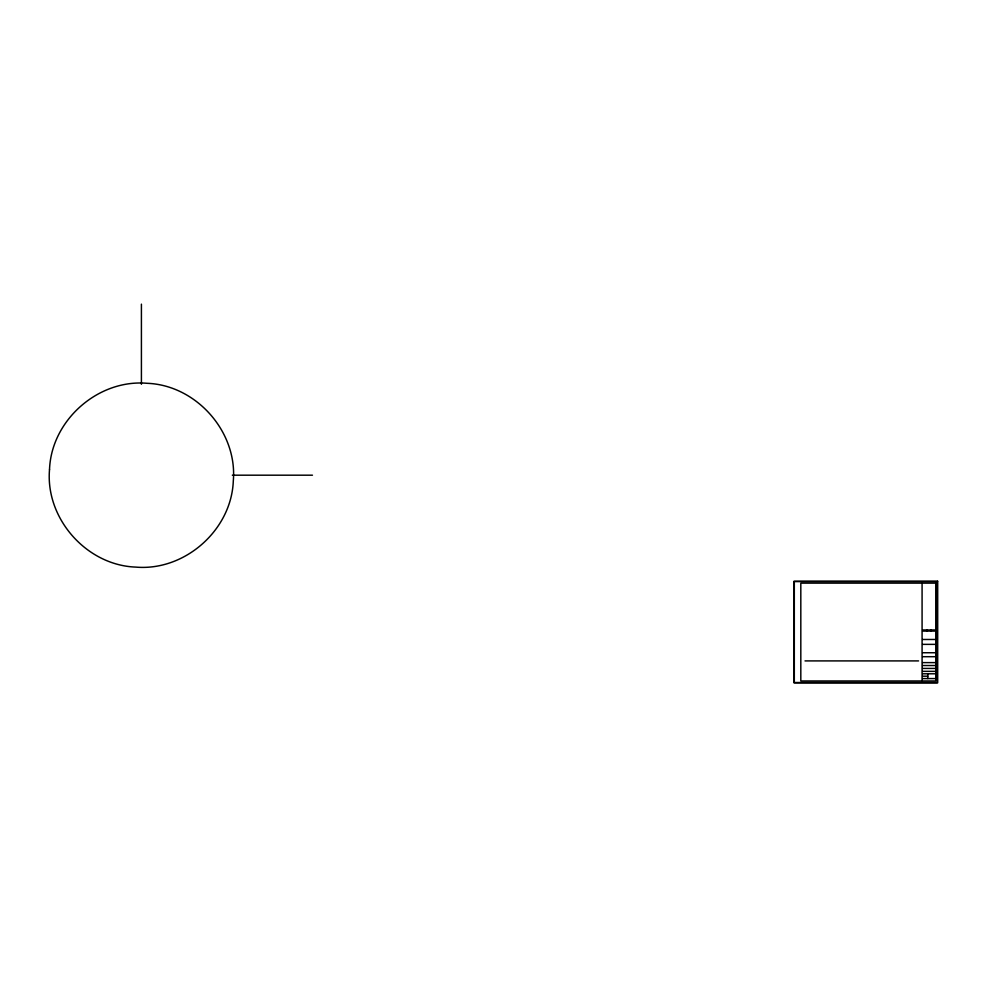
<?xml version="1.0" encoding="UTF-8"?>
<svg xmlns="http://www.w3.org/2000/svg" width="987" height="987" viewBox="0 0 987 987"><rect width="100%" height="100%" fill="white"/><g stroke="black" fill="none" stroke-linecap="round" stroke-linejoin="round"><path stroke-width="1.48" d="M232.327 475.191L312.46 475.191M922.598 629.965L935.257 629.965M922.598 631.088L935.257 631.088M922.598 639.477L935.257 639.477M922.598 644.363L935.257 644.363M922.598 652.74L935.257 652.74M922.598 656.7L935.257 656.7M805.022 660.908L918.576 660.908M922.598 662.61L935.257 662.61M922.598 665.522L935.257 665.522M922.598 668.433L935.257 668.433M922.598 671.345L935.257 671.345M922.598 673.788L935.257 673.788M922.598 676.181L927.792 676.181M922.598 678.575L935.257 678.575M931.037 629.965L931.037 631.088M927.792 673.788L927.792 678.575M926.818 629.965L926.818 631.088M922.08 583.132L922.08 680.968M141.412 304.144L141.412 384.276M49.523 469.467C45.229 518.496 86.498 565.255 135.675 567.093C184.705 571.387 231.476 530.105 233.302 480.928C237.608 431.899 196.327 385.14 147.149 383.301C98.12 379.008 51.349 420.277 49.523 469.467M937.65 581.244L793.967 581.244L793.967 682.856L937.65 682.856L937.65 581.244M937.305 581.59L794.313 581.59L794.313 682.51L937.305 682.51L937.305 581.59M935.762 583.132L800.815 583.132L800.815 680.968L935.762 680.968L935.762 583.132"/></g></svg>
